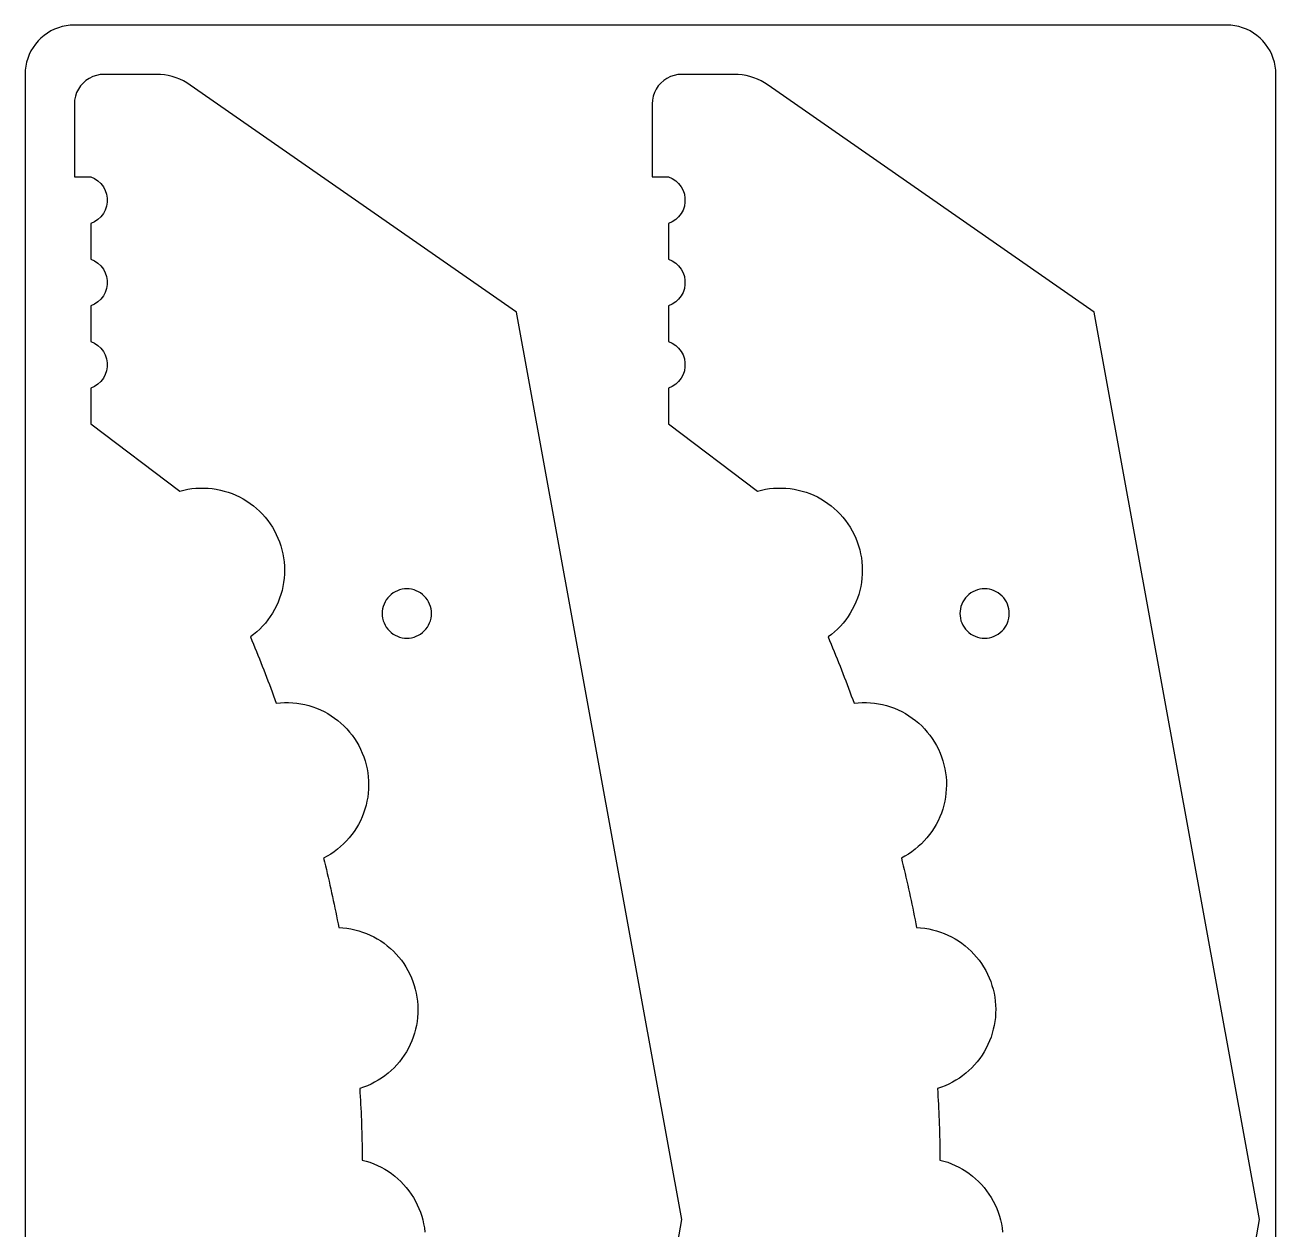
# Model space of a CAD drawing. Extents: x 1 to 481, y 1 to 148.
# Drawn here: x 101.5 to 177.5, y 74.5 to 147.7 of the extents above; entities that cross this region are included whole.
import ezdxf

# ---------------------------------------------------------------- set-up
doc = ezdxf.new("R2010")
doc.units = 0
doc.layers.get('0').update_dxf_attribs({"linetype": 'CONTINUOUS'})

msp = doc.modelspace()

# ---------------------------------------------------------------- linework, layer by layer
for p, q in [((103.299, 147.445), (103.076, 147.336)), ((103.53, 147.535), (103.299, 147.445)), ((103.768, 147.606), (103.53, 147.535)), ((104.01, 147.657), (103.768, 147.606)), ((104.256, 147.687), (104.01, 147.657)), ((104.504, 147.698), (104.256, 147.687)), ((174.504, 147.698), (104.504, 147.698)), ((174.752, 147.687), (174.504, 147.698)), ((174.998, 147.657), (174.752, 147.687)), ((175.241, 147.606), (174.998, 147.657)), ((175.478, 147.535), (175.241, 147.606)), ((175.709, 147.445), (175.478, 147.535)), ((175.932, 147.336), (175.709, 147.445)), ((102.297, 146.73), (102.137, 146.54)), ((102.472, 146.905), (102.297, 146.73)), ((102.661, 147.065), (102.472, 146.905)), ((102.863, 147.209), (102.661, 147.065)), ((103.076, 147.336), (102.863, 147.209)), ((176.145, 147.209), (175.932, 147.336)), ((176.347, 147.065), (176.145, 147.209)), ((176.536, 146.905), (176.347, 147.065)), ((176.711, 146.73), (176.536, 146.905)), ((176.872, 146.54), (176.711, 146.73)), ((101.866, 146.126), (101.757, 145.903)), ((101.993, 146.339), (101.866, 146.126)), ((102.137, 146.54), (101.993, 146.339)), ((177.016, 146.339), (176.872, 146.54)), ((177.143, 146.126), (177.016, 146.339)), ((177.251, 145.903), (177.143, 146.126)), ((101.545, 145.192), (101.514, 144.945)), ((101.596, 145.434), (101.545, 145.192)), ((101.667, 145.672), (101.596, 145.434)), ((101.757, 145.903), (101.667, 145.672)), ((177.342, 145.672), (177.251, 145.903)), ((177.412, 145.434), (177.342, 145.672)), ((177.463, 145.192), (177.412, 145.434)), ((177.494, 144.945), (177.463, 145.192)), ((101.514, 144.945), (101.504, 144.698)), ((101.504, 144.698), (101.504, 4)), ((105.404, 144.457), (105.208, 144.326)), ((105.615, 144.561), (105.404, 144.457)), ((105.838, 144.636), (105.615, 144.561)), ((106.069, 144.682), (105.838, 144.636)), ((106.304, 144.698), (106.069, 144.682)), ((109.484, 144.698), (106.304, 144.698)), ((109.728, 144.69), (109.484, 144.698)), ((109.97, 144.665), (109.728, 144.69)), ((110.209, 144.624), (109.97, 144.665)), ((110.446, 144.567), (110.209, 144.624)), ((110.678, 144.494), (110.446, 144.567)), ((110.905, 144.406), (110.678, 144.494)), ((111.125, 144.302), (110.905, 144.406)), ((140.505, 144.457), (140.31, 144.326)), ((140.716, 144.561), (140.505, 144.457)), ((140.939, 144.636), (140.716, 144.561)), ((141.17, 144.682), (140.939, 144.636)), ((141.405, 144.698), (141.17, 144.682)), ((144.586, 144.698), (141.405, 144.698)), ((144.829, 144.69), (144.586, 144.698)), ((145.071, 144.665), (144.829, 144.69)), ((145.311, 144.624), (145.071, 144.665)), ((145.547, 144.567), (145.311, 144.624)), ((145.779, 144.494), (145.547, 144.567)), ((146.006, 144.406), (145.779, 144.494)), ((146.226, 144.302), (146.006, 144.406)), ((177.504, 144.698), (177.494, 144.945)), ((177.504, 4), (177.504, 144.698)), ((104.745, 143.798), (104.641, 143.587)), ((104.876, 143.994), (104.745, 143.798)), ((105.031, 144.171), (104.876, 143.994)), ((105.208, 144.326), (105.031, 144.171)), ((111.337, 144.184), (111.125, 144.302)), ((111.542, 144.052), (111.337, 144.184)), ((131.355, 130.255), (111.542, 144.052)), ((139.846, 143.798), (139.742, 143.587)), ((139.977, 143.994), (139.846, 143.798)), ((140.133, 144.171), (139.977, 143.994)), ((140.31, 144.326), (140.133, 144.171)), ((146.439, 144.184), (146.226, 144.302)), ((146.643, 144.052), (146.439, 144.184)), ((166.456, 130.255), (146.643, 144.052)), ((104.519, 143.133), (104.504, 142.898)), ((104.504, 142.898), (104.504, 138.463)), ((104.565, 143.364), (104.519, 143.133)), ((104.641, 143.587), (104.565, 143.364)), ((139.621, 143.133), (139.605, 142.898)), ((139.605, 142.898), (139.605, 138.463)), ((139.667, 143.364), (139.621, 143.133)), ((139.742, 143.587), (139.667, 143.364)), ((104.504, 138.463), (105.504, 138.463)), ((105.504, 138.463), (105.728, 138.362)), ((105.728, 138.362), (105.933, 138.226)), ((139.605, 138.463), (140.605, 138.463)), ((140.605, 138.463), (140.83, 138.362)), ((140.83, 138.362), (141.035, 138.226)), ((105.933, 138.226), (106.113, 138.059)), ((106.113, 138.059), (106.263, 137.864)), ((106.263, 137.864), (106.38, 137.647)), ((106.38, 137.647), (106.459, 137.414)), ((141.035, 138.226), (141.214, 138.059)), ((141.214, 138.059), (141.365, 137.864)), ((141.365, 137.864), (141.481, 137.647)), ((141.481, 137.647), (141.56, 137.414)), ((106.459, 137.414), (106.499, 137.172)), ((106.499, 136.926), (106.459, 136.683)), ((106.499, 137.172), (106.499, 136.926)), ((141.56, 137.414), (141.6, 137.172)), ((141.6, 136.926), (141.56, 136.683)), ((141.6, 137.172), (141.6, 136.926)), ((106.263, 136.234), (106.113, 136.039)), ((106.38, 136.45), (106.263, 136.234)), ((106.459, 136.683), (106.38, 136.45)), ((141.365, 136.234), (141.214, 136.039)), ((141.481, 136.45), (141.365, 136.234)), ((141.56, 136.683), (141.481, 136.45)), ((105.728, 135.735), (105.504, 135.635)), ((105.504, 135.635), (105.504, 133.463)), ((105.933, 135.871), (105.728, 135.735)), ((106.113, 136.039), (105.933, 135.871)), ((140.83, 135.735), (140.605, 135.635)), ((140.605, 135.635), (140.605, 133.463)), ((141.035, 135.871), (140.83, 135.735)), ((141.214, 136.039), (141.035, 135.871)), ((105.504, 133.463), (105.728, 133.362)), ((105.728, 133.362), (105.933, 133.226)), ((105.933, 133.226), (106.113, 133.059)), ((106.113, 133.059), (106.263, 132.864)), ((140.605, 133.463), (140.83, 133.362)), ((140.83, 133.362), (141.035, 133.226)), ((141.035, 133.226), (141.214, 133.059)), ((141.214, 133.059), (141.365, 132.864)), ((106.263, 132.864), (106.38, 132.647)), ((106.38, 132.647), (106.459, 132.414)), ((106.459, 132.414), (106.499, 132.172)), ((141.365, 132.864), (141.481, 132.647)), ((141.481, 132.647), (141.56, 132.414)), ((141.56, 132.414), (141.6, 132.172)), ((106.459, 131.683), (106.38, 131.45)), ((106.499, 131.926), (106.459, 131.683)), ((106.499, 132.172), (106.499, 131.926)), ((141.56, 131.683), (141.481, 131.45)), ((141.6, 131.926), (141.56, 131.683)), ((141.6, 132.172), (141.6, 131.926)), ((105.728, 130.735), (105.504, 130.635)), ((105.933, 130.871), (105.728, 130.735)), ((106.113, 131.039), (105.933, 130.871)), ((106.263, 131.234), (106.113, 131.039)), ((106.38, 131.45), (106.263, 131.234)), ((140.83, 130.735), (140.605, 130.635)), ((141.035, 130.871), (140.83, 130.735)), ((141.214, 131.039), (141.035, 130.871)), ((141.365, 131.234), (141.214, 131.039)), ((141.481, 131.45), (141.365, 131.234)), ((105.504, 130.635), (105.504, 128.463)), ((141.403, 75.115), (131.355, 130.255)), ((140.605, 130.635), (140.605, 128.463)), ((176.504, 75.115), (166.456, 130.255)), ((105.504, 128.463), (105.728, 128.362)), ((140.605, 128.463), (140.83, 128.362)), ((105.728, 128.362), (105.933, 128.226)), ((105.933, 128.226), (106.113, 128.059)), ((106.113, 128.059), (106.263, 127.864)), ((106.263, 127.864), (106.38, 127.647)), ((140.83, 128.362), (141.035, 128.226)), ((141.035, 128.226), (141.214, 128.059)), ((141.214, 128.059), (141.365, 127.864)), ((141.365, 127.864), (141.481, 127.647)), ((106.38, 127.647), (106.459, 127.414)), ((106.459, 127.414), (106.499, 127.172)), ((106.499, 126.926), (106.459, 126.683)), ((106.499, 127.172), (106.499, 126.926)), ((141.481, 127.647), (141.56, 127.414)), ((141.56, 127.414), (141.6, 127.172)), ((141.6, 126.926), (141.56, 126.683)), ((141.6, 127.172), (141.6, 126.926)), ((106.263, 126.234), (106.113, 126.039)), ((106.38, 126.45), (106.263, 126.234)), ((106.459, 126.683), (106.38, 126.45)), ((141.365, 126.234), (141.214, 126.039)), ((141.481, 126.45), (141.365, 126.234)), ((141.56, 126.683), (141.481, 126.45)), ((105.728, 125.735), (105.504, 125.635)), ((105.504, 125.635), (105.504, 123.463)), ((105.933, 125.871), (105.728, 125.735)), ((106.113, 126.039), (105.933, 125.871)), ((140.83, 125.735), (140.605, 125.635)), ((140.605, 125.635), (140.605, 123.463)), ((141.035, 125.871), (140.83, 125.735)), ((141.214, 126.039), (141.035, 125.871)), ((105.504, 123.463), (110.904, 119.371)), ((140.605, 123.463), (146.005, 119.371)), ((110.904, 119.371), (111.145, 119.433)), ((111.145, 119.433), (111.39, 119.483)), ((111.39, 119.483), (111.636, 119.521)), ((111.636, 119.521), (111.884, 119.546)), ((111.884, 119.546), (112.133, 119.559)), ((112.133, 119.559), (112.383, 119.56)), ((112.383, 119.56), (112.632, 119.548)), ((112.632, 119.548), (112.88, 119.524)), ((112.88, 119.524), (113.127, 119.487)), ((113.127, 119.487), (113.371, 119.438)), ((113.371, 119.438), (113.613, 119.377)), ((113.613, 119.377), (113.851, 119.304)), ((146.005, 119.371), (146.247, 119.433)), ((146.247, 119.433), (146.491, 119.483)), ((146.491, 119.483), (146.737, 119.521)), ((146.737, 119.521), (146.986, 119.546)), ((146.986, 119.546), (147.235, 119.559)), ((147.235, 119.559), (147.484, 119.56)), ((147.484, 119.56), (147.733, 119.548)), ((147.733, 119.548), (147.981, 119.524)), ((147.981, 119.524), (148.228, 119.487)), ((148.228, 119.487), (148.472, 119.438)), ((148.472, 119.438), (148.714, 119.377)), ((148.714, 119.377), (148.953, 119.304)), ((113.851, 119.304), (114.086, 119.219)), ((114.086, 119.219), (114.316, 119.123)), ((114.316, 119.123), (114.541, 119.015)), ((114.541, 119.015), (114.76, 118.897)), ((114.76, 118.897), (114.973, 118.767)), ((114.973, 118.767), (115.179, 118.627)), ((115.179, 118.627), (115.378, 118.477)), ((148.953, 119.304), (149.187, 119.219)), ((149.187, 119.219), (149.417, 119.123)), ((149.417, 119.123), (149.642, 119.015)), ((149.642, 119.015), (149.861, 118.897)), ((149.861, 118.897), (150.074, 118.767)), ((150.074, 118.767), (150.281, 118.627)), ((150.281, 118.627), (150.48, 118.477)), ((115.378, 118.477), (115.57, 118.317)), ((115.57, 118.317), (115.753, 118.148)), ((115.753, 118.148), (115.927, 117.97)), ((115.927, 117.97), (116.093, 117.783)), ((150.48, 118.477), (150.671, 118.317)), ((150.671, 118.317), (150.854, 118.148)), ((150.854, 118.148), (151.029, 117.97)), ((151.029, 117.97), (151.194, 117.783)), ((116.093, 117.783), (116.249, 117.588)), ((116.249, 117.588), (116.395, 117.386)), ((116.395, 117.386), (116.53, 117.177)), ((116.53, 117.177), (116.656, 116.961)), ((151.194, 117.783), (151.35, 117.588)), ((151.35, 117.588), (151.496, 117.386)), ((151.496, 117.386), (151.632, 117.177)), ((151.632, 117.177), (151.757, 116.961)), ((116.656, 116.961), (116.77, 116.74)), ((116.77, 116.74), (116.873, 116.513)), ((116.873, 116.513), (116.964, 116.281)), ((116.964, 116.281), (117.044, 116.044)), ((151.757, 116.961), (151.871, 116.74)), ((151.871, 116.74), (151.974, 116.513)), ((151.974, 116.513), (152.066, 116.281)), ((152.066, 116.281), (152.145, 116.044)), ((117.044, 116.044), (117.112, 115.804)), ((117.112, 115.804), (117.168, 115.561)), ((117.168, 115.561), (117.212, 115.316)), ((152.145, 116.044), (152.213, 115.804)), ((152.213, 115.804), (152.269, 115.561)), ((152.269, 115.561), (152.313, 115.316)), ((117.212, 115.316), (117.243, 115.069)), ((117.243, 115.069), (117.263, 114.82)), ((117.263, 114.82), (117.269, 114.571)), ((152.313, 115.316), (152.345, 115.069)), ((152.345, 115.069), (152.364, 114.82)), ((152.364, 114.82), (152.371, 114.571)), ((117.245, 114.073), (117.215, 113.825)), ((117.264, 114.321), (117.245, 114.073)), ((117.269, 114.571), (117.264, 114.321)), ((152.347, 114.073), (152.316, 113.825)), ((152.365, 114.321), (152.347, 114.073)), ((152.371, 114.571), (152.365, 114.321)), ((117.117, 113.336), (117.05, 113.096)), ((117.172, 113.58), (117.117, 113.336)), ((117.215, 113.825), (117.172, 113.58)), ((123.993, 113.256), (123.867, 113.18)), ((124.126, 113.319), (123.993, 113.256)), ((124.265, 113.369), (124.126, 113.319)), ((124.407, 113.404), (124.265, 113.369)), ((124.553, 113.426), (124.407, 113.404)), ((124.7, 113.433), (124.553, 113.426)), ((124.847, 113.426), (124.7, 113.433)), ((124.993, 113.404), (124.847, 113.426)), ((125.136, 113.369), (124.993, 113.404)), ((125.274, 113.319), (125.136, 113.369)), ((125.407, 113.256), (125.274, 113.319)), ((125.533, 113.18), (125.407, 113.256)), ((152.218, 113.336), (152.151, 113.096)), ((152.273, 113.58), (152.218, 113.336)), ((152.316, 113.825), (152.273, 113.58)), ((159.094, 113.256), (158.968, 113.18)), ((159.227, 113.319), (159.094, 113.256)), ((159.366, 113.369), (159.227, 113.319)), ((159.509, 113.404), (159.366, 113.369)), ((159.654, 113.426), (159.509, 113.404)), ((159.801, 113.433), (159.654, 113.426)), ((159.948, 113.426), (159.801, 113.433)), ((160.094, 113.404), (159.948, 113.426)), ((160.237, 113.369), (160.094, 113.404)), ((160.375, 113.319), (160.237, 113.369)), ((160.508, 113.256), (160.375, 113.319)), ((160.635, 113.18), (160.508, 113.256)), ((116.88, 112.627), (116.778, 112.4)), ((116.971, 112.86), (116.88, 112.627)), ((117.05, 113.096), (116.971, 112.86)), ((123.314, 112.507), (123.265, 112.369)), ((123.377, 112.64), (123.314, 112.507)), ((123.453, 112.767), (123.377, 112.64)), ((123.541, 112.885), (123.453, 112.767)), ((123.639, 112.994), (123.541, 112.885)), ((123.749, 113.093), (123.639, 112.994)), ((123.867, 113.18), (123.749, 113.093)), ((125.652, 113.093), (125.533, 113.18)), ((125.761, 112.994), (125.652, 113.093)), ((125.86, 112.885), (125.761, 112.994)), ((125.947, 112.767), (125.86, 112.885)), ((126.023, 112.64), (125.947, 112.767)), ((126.086, 112.507), (126.023, 112.64)), ((126.136, 112.369), (126.086, 112.507)), ((151.981, 112.627), (151.879, 112.4)), ((152.072, 112.86), (151.981, 112.627)), ((152.151, 113.096), (152.072, 112.86)), ((158.416, 112.507), (158.366, 112.369)), ((158.478, 112.64), (158.416, 112.507)), ((158.554, 112.767), (158.478, 112.64)), ((158.642, 112.885), (158.554, 112.767)), ((158.741, 112.994), (158.642, 112.885)), ((158.85, 113.093), (158.741, 112.994)), ((158.968, 113.18), (158.85, 113.093)), ((160.753, 113.093), (160.635, 113.18)), ((160.862, 112.994), (160.753, 113.093)), ((160.961, 112.885), (160.862, 112.994)), ((161.049, 112.767), (160.961, 112.885)), ((161.124, 112.64), (161.049, 112.767)), ((161.187, 112.507), (161.124, 112.64)), ((161.237, 112.369), (161.187, 112.507)), ((116.406, 111.752), (116.26, 111.549)), ((116.54, 111.962), (116.406, 111.752)), ((116.665, 112.178), (116.54, 111.962)), ((116.778, 112.4), (116.665, 112.178)), ((123.207, 112.08), (123.2, 111.933)), ((123.2, 111.933), (123.207, 111.786)), ((123.229, 112.226), (123.207, 112.08)), ((123.207, 111.786), (123.229, 111.641)), ((123.265, 112.369), (123.229, 112.226)), ((126.171, 112.226), (126.136, 112.369)), ((126.193, 112.08), (126.171, 112.226)), ((126.171, 111.641), (126.193, 111.786)), ((126.2, 111.933), (126.193, 112.08)), ((126.193, 111.786), (126.2, 111.933)), ((151.507, 111.752), (151.362, 111.549)), ((151.642, 111.962), (151.507, 111.752)), ((151.766, 112.178), (151.642, 111.962)), ((151.879, 112.4), (151.766, 112.178)), ((158.309, 112.08), (158.301, 111.933)), ((158.301, 111.933), (158.309, 111.786)), ((158.33, 112.226), (158.309, 112.08)), ((158.309, 111.786), (158.33, 111.641)), ((158.366, 112.369), (158.33, 112.226)), ((161.273, 112.226), (161.237, 112.369)), ((161.294, 112.08), (161.273, 112.226)), ((161.273, 111.641), (161.294, 111.786)), ((161.301, 111.933), (161.294, 112.08)), ((161.294, 111.786), (161.301, 111.933)), ((115.767, 110.988), (115.584, 110.818)), ((115.941, 111.167), (115.767, 110.988)), ((116.105, 111.354), (115.941, 111.167)), ((116.26, 111.549), (116.105, 111.354)), ((123.229, 111.641), (123.265, 111.498)), ((123.265, 111.498), (123.314, 111.359)), ((123.314, 111.359), (123.377, 111.226)), ((123.377, 111.226), (123.453, 111.1)), ((123.453, 111.1), (123.541, 110.982)), ((123.541, 110.982), (123.639, 110.873)), ((125.761, 110.873), (125.86, 110.982)), ((125.86, 110.982), (125.947, 111.1)), ((125.947, 111.1), (126.023, 111.226)), ((126.023, 111.226), (126.086, 111.359)), ((126.086, 111.359), (126.136, 111.498)), ((126.136, 111.498), (126.171, 111.641)), ((150.868, 110.988), (150.685, 110.818)), ((151.042, 111.167), (150.868, 110.988)), ((151.206, 111.354), (151.042, 111.167)), ((151.362, 111.549), (151.206, 111.354)), ((158.33, 111.641), (158.366, 111.498)), ((158.366, 111.498), (158.416, 111.359)), ((158.416, 111.359), (158.478, 111.226)), ((158.478, 111.226), (158.554, 111.1)), ((158.554, 111.1), (158.642, 110.982)), ((158.642, 110.982), (158.741, 110.873)), ((160.862, 110.873), (160.961, 110.982)), ((160.961, 110.982), (161.049, 111.1)), ((161.049, 111.1), (161.124, 111.226)), ((161.124, 111.226), (161.187, 111.359)), ((161.187, 111.359), (161.237, 111.498)), ((161.237, 111.498), (161.273, 111.641)), ((115.393, 110.657), (115.195, 110.506)), ((115.195, 110.506), (115.287, 110.285)), ((115.287, 110.285), (115.379, 110.064)), ((115.584, 110.818), (115.393, 110.657)), ((123.639, 110.873), (123.749, 110.774)), ((123.749, 110.774), (123.867, 110.686)), ((123.867, 110.686), (123.993, 110.61)), ((123.993, 110.61), (124.126, 110.547)), ((124.126, 110.547), (124.265, 110.498)), ((124.265, 110.498), (124.407, 110.462)), ((124.407, 110.462), (124.553, 110.44)), ((124.553, 110.44), (124.7, 110.433)), ((124.7, 110.433), (124.847, 110.44)), ((124.847, 110.44), (124.993, 110.462)), ((124.993, 110.462), (125.136, 110.498)), ((125.136, 110.498), (125.274, 110.547)), ((125.274, 110.547), (125.407, 110.61)), ((125.407, 110.61), (125.533, 110.686)), ((125.533, 110.686), (125.652, 110.774)), ((125.652, 110.774), (125.761, 110.873)), ((150.495, 110.657), (150.296, 110.506)), ((150.296, 110.506), (150.389, 110.285)), ((150.389, 110.285), (150.48, 110.064)), ((150.685, 110.818), (150.495, 110.657)), ((158.741, 110.873), (158.85, 110.774)), ((158.85, 110.774), (158.968, 110.686)), ((158.968, 110.686), (159.094, 110.61)), ((159.094, 110.61), (159.227, 110.547)), ((159.227, 110.547), (159.366, 110.498)), ((159.366, 110.498), (159.509, 110.462)), ((159.509, 110.462), (159.654, 110.44)), ((159.654, 110.44), (159.801, 110.433)), ((159.801, 110.433), (159.948, 110.44)), ((159.948, 110.44), (160.094, 110.462)), ((160.094, 110.462), (160.237, 110.498)), ((160.237, 110.498), (160.375, 110.547)), ((160.375, 110.547), (160.508, 110.61)), ((160.508, 110.61), (160.635, 110.686)), ((160.635, 110.686), (160.753, 110.774)), ((160.753, 110.774), (160.862, 110.873)), ((115.379, 110.064), (115.47, 109.842)), ((115.47, 109.842), (115.561, 109.62)), ((115.561, 109.62), (115.651, 109.398)), ((150.48, 110.064), (150.571, 109.842)), ((150.571, 109.842), (150.662, 109.62)), ((150.662, 109.62), (150.752, 109.398)), ((115.651, 109.398), (115.74, 109.176)), ((115.74, 109.176), (115.829, 108.953)), ((115.829, 108.953), (115.918, 108.73)), ((115.918, 108.73), (116.005, 108.507)), ((150.752, 109.398), (150.842, 109.176)), ((150.842, 109.176), (150.93, 108.953)), ((150.93, 108.953), (151.019, 108.73)), ((151.019, 108.73), (151.107, 108.507)), ((116.005, 108.507), (116.092, 108.284)), ((116.092, 108.284), (116.179, 108.061)), ((116.179, 108.061), (116.265, 107.837)), ((151.107, 108.507), (151.194, 108.284)), ((151.194, 108.284), (151.28, 108.061)), ((151.28, 108.061), (151.366, 107.837)), ((116.265, 107.837), (116.35, 107.613)), ((116.35, 107.613), (116.435, 107.389)), ((116.435, 107.389), (116.52, 107.165)), ((116.52, 107.165), (116.603, 106.94)), ((151.366, 107.837), (151.452, 107.613)), ((151.452, 107.613), (151.537, 107.389)), ((151.537, 107.389), (151.621, 107.165)), ((151.621, 107.165), (151.704, 106.94)), ((116.603, 106.94), (116.686, 106.715)), ((116.686, 106.715), (116.769, 106.49)), ((116.769, 106.49), (117.017, 106.514)), ((117.017, 106.514), (117.266, 106.526)), ((117.266, 106.526), (117.516, 106.526)), ((117.516, 106.526), (117.765, 106.513)), ((117.765, 106.513), (118.013, 106.488)), ((118.013, 106.488), (118.26, 106.45)), ((118.26, 106.45), (118.504, 106.4)), ((151.704, 106.94), (151.788, 106.715)), ((151.788, 106.715), (151.87, 106.49)), ((151.87, 106.49), (152.118, 106.514)), ((152.118, 106.514), (152.368, 106.526)), ((152.368, 106.526), (152.617, 106.526)), ((152.617, 106.526), (152.866, 106.513)), ((152.866, 106.513), (153.115, 106.488)), ((153.115, 106.488), (153.361, 106.45)), ((153.361, 106.45), (153.606, 106.4)), ((118.504, 106.4), (118.746, 106.338)), ((118.746, 106.338), (118.984, 106.264)), ((118.984, 106.264), (119.219, 106.178)), ((119.219, 106.178), (119.448, 106.08)), ((119.448, 106.08), (119.673, 105.972)), ((119.673, 105.972), (119.892, 105.852)), ((119.892, 105.852), (120.104, 105.721)), ((120.104, 105.721), (120.31, 105.58)), ((153.606, 106.4), (153.847, 106.338)), ((153.847, 106.338), (154.086, 106.264)), ((154.086, 106.264), (154.32, 106.178)), ((154.32, 106.178), (154.55, 106.08)), ((154.55, 106.08), (154.774, 105.972)), ((154.774, 105.972), (154.993, 105.852)), ((154.993, 105.852), (155.205, 105.721)), ((155.205, 105.721), (155.411, 105.58)), ((120.31, 105.58), (120.509, 105.429)), ((120.509, 105.429), (120.699, 105.268)), ((120.699, 105.268), (120.882, 105.098)), ((120.882, 105.098), (121.055, 104.919)), ((121.055, 104.919), (121.22, 104.731)), ((155.411, 105.58), (155.61, 105.429)), ((155.61, 105.429), (155.801, 105.268)), ((155.801, 105.268), (155.983, 105.098)), ((155.983, 105.098), (156.157, 104.919)), ((156.157, 104.919), (156.321, 104.731)), ((121.22, 104.731), (121.375, 104.536)), ((121.375, 104.536), (121.52, 104.333)), ((121.52, 104.333), (121.655, 104.123)), ((121.655, 104.123), (121.779, 103.906)), ((156.321, 104.731), (156.476, 104.536)), ((156.476, 104.536), (156.621, 104.333)), ((156.621, 104.333), (156.756, 104.123)), ((156.756, 104.123), (156.88, 103.906)), ((121.779, 103.906), (121.892, 103.684)), ((121.892, 103.684), (121.994, 103.456)), ((121.994, 103.456), (122.085, 103.224)), ((156.88, 103.906), (156.994, 103.684)), ((156.994, 103.684), (157.095, 103.456)), ((157.095, 103.456), (157.186, 103.224)), ((122.085, 103.224), (122.163, 102.987)), ((122.163, 102.987), (122.23, 102.746)), ((122.23, 102.746), (122.285, 102.503)), ((157.186, 103.224), (157.265, 102.987)), ((157.265, 102.987), (157.331, 102.746)), ((157.331, 102.746), (157.386, 102.503)), ((122.285, 102.503), (122.328, 102.257)), ((122.328, 102.257), (122.358, 102.009)), ((122.358, 102.009), (122.376, 101.76)), ((157.386, 102.503), (157.429, 102.257)), ((157.429, 102.257), (157.459, 102.009)), ((157.459, 102.009), (157.477, 101.76)), ((122.374, 101.262), (122.354, 101.013)), ((122.381, 101.511), (122.374, 101.262)), ((122.376, 101.76), (122.381, 101.511)), ((157.475, 101.262), (157.456, 101.013)), ((157.482, 101.511), (157.475, 101.262)), ((157.477, 101.76), (157.482, 101.511)), ((122.278, 100.52), (122.222, 100.277)), ((122.323, 100.765), (122.278, 100.52)), ((122.354, 101.013), (122.323, 100.765)), ((157.38, 100.52), (157.323, 100.277)), ((157.424, 100.765), (157.38, 100.52)), ((157.456, 101.013), (157.424, 100.765)), ((121.981, 99.569), (121.878, 99.342)), ((122.073, 99.801), (121.981, 99.569)), ((122.154, 100.037), (122.073, 99.801)), ((122.222, 100.277), (122.154, 100.037)), ((157.082, 99.569), (156.979, 99.342)), ((157.174, 99.801), (157.082, 99.569)), ((157.255, 100.037), (157.174, 99.801)), ((157.323, 100.277), (157.255, 100.037)), ((121.638, 98.904), (121.501, 98.695)), ((121.763, 99.12), (121.638, 98.904)), ((121.878, 99.342), (121.763, 99.12)), ((156.739, 98.904), (156.603, 98.695)), ((156.864, 99.12), (156.739, 98.904)), ((156.979, 99.342), (156.864, 99.12)), ((121.033, 98.112), (120.858, 97.934)), ((121.199, 98.299), (121.033, 98.112)), ((121.355, 98.493), (121.199, 98.299)), ((121.501, 98.695), (121.355, 98.493)), ((156.134, 98.112), (155.959, 97.934)), ((156.3, 98.299), (156.134, 98.112)), ((156.456, 98.493), (156.3, 98.299)), ((156.603, 98.695), (156.456, 98.493)), ((120.076, 97.316), (119.863, 97.187)), ((120.283, 97.456), (120.076, 97.316)), ((120.482, 97.606), (120.283, 97.456)), ((120.674, 97.765), (120.482, 97.606)), ((120.858, 97.934), (120.674, 97.765)), ((155.177, 97.316), (154.964, 97.187)), ((155.384, 97.456), (155.177, 97.316)), ((155.584, 97.606), (155.384, 97.456)), ((155.775, 97.765), (155.584, 97.606)), ((155.959, 97.934), (155.775, 97.765)), ((119.863, 97.187), (119.643, 97.069)), ((119.643, 97.069), (119.7, 96.835)), ((119.7, 96.835), (119.757, 96.602)), ((119.757, 96.602), (119.812, 96.369)), ((154.964, 97.187), (154.744, 97.069)), ((154.744, 97.069), (154.801, 96.835)), ((154.801, 96.835), (154.858, 96.602)), ((154.858, 96.602), (154.914, 96.369)), ((119.812, 96.369), (119.867, 96.135)), ((119.867, 96.135), (119.922, 95.901)), ((119.922, 95.901), (119.976, 95.667)), ((154.914, 96.369), (154.969, 96.135)), ((154.969, 96.135), (155.023, 95.901)), ((155.023, 95.901), (155.077, 95.667)), ((119.976, 95.667), (120.029, 95.433)), ((120.029, 95.433), (120.081, 95.198)), ((120.081, 95.198), (120.133, 94.964)), ((155.077, 95.667), (155.13, 95.433)), ((155.13, 95.433), (155.182, 95.198)), ((155.182, 95.198), (155.234, 94.964)), ((120.133, 94.964), (120.184, 94.729)), ((120.184, 94.729), (120.235, 94.495)), ((120.235, 94.495), (120.284, 94.26)), ((120.284, 94.26), (120.334, 94.025)), ((155.234, 94.964), (155.285, 94.729)), ((155.285, 94.729), (155.336, 94.495)), ((155.336, 94.495), (155.386, 94.26)), ((155.386, 94.26), (155.435, 94.025)), ((120.334, 94.025), (120.382, 93.79)), ((120.382, 93.79), (120.43, 93.554)), ((120.43, 93.554), (120.477, 93.319)), ((155.435, 94.025), (155.483, 93.79)), ((155.483, 93.79), (155.531, 93.554)), ((155.531, 93.554), (155.578, 93.319)), ((120.477, 93.319), (120.524, 93.083)), ((120.524, 93.083), (120.57, 92.848)), ((120.57, 92.848), (120.815, 92.832)), ((120.815, 92.832), (121.06, 92.804)), ((121.06, 92.804), (121.302, 92.764)), ((121.302, 92.764), (121.543, 92.713)), ((155.578, 93.319), (155.625, 93.083)), ((155.625, 93.083), (155.671, 92.848)), ((155.671, 92.848), (155.916, 92.832)), ((155.916, 92.832), (156.161, 92.804)), ((156.161, 92.804), (156.404, 92.764)), ((156.404, 92.764), (156.644, 92.713)), ((121.543, 92.713), (121.781, 92.649)), ((121.781, 92.649), (122.015, 92.574)), ((122.015, 92.574), (122.245, 92.488)), ((122.245, 92.488), (122.471, 92.39)), ((122.471, 92.39), (122.692, 92.282)), ((122.692, 92.282), (122.907, 92.162)), ((122.907, 92.162), (123.116, 92.032)), ((123.116, 92.032), (123.318, 91.893)), ((156.644, 92.713), (156.882, 92.649)), ((156.882, 92.649), (157.116, 92.574)), ((157.116, 92.574), (157.347, 92.488)), ((157.347, 92.488), (157.572, 92.39)), ((157.572, 92.39), (157.793, 92.282)), ((157.793, 92.282), (158.008, 92.162)), ((158.008, 92.162), (158.217, 92.032)), ((158.217, 92.032), (158.42, 91.893)), ((123.318, 91.893), (123.514, 91.743)), ((123.514, 91.743), (123.701, 91.584)), ((123.701, 91.584), (123.881, 91.415)), ((123.881, 91.415), (124.052, 91.239)), ((124.052, 91.239), (124.214, 91.054)), ((158.42, 91.893), (158.615, 91.743)), ((158.615, 91.743), (158.803, 91.584)), ((158.803, 91.584), (158.982, 91.415)), ((158.982, 91.415), (159.153, 91.239)), ((159.153, 91.239), (159.315, 91.054)), ((124.214, 91.054), (124.367, 90.861)), ((124.367, 90.861), (124.51, 90.661)), ((124.51, 90.661), (124.643, 90.454)), ((124.643, 90.454), (124.766, 90.241)), ((159.315, 91.054), (159.468, 90.861)), ((159.468, 90.861), (159.611, 90.661)), ((159.611, 90.661), (159.745, 90.454)), ((159.745, 90.454), (159.867, 90.241)), ((124.766, 90.241), (124.878, 90.022)), ((124.878, 90.022), (124.98, 89.797)), ((124.98, 89.797), (125.07, 89.569)), ((159.867, 90.241), (159.98, 90.022)), ((159.98, 90.022), (160.081, 89.797)), ((160.081, 89.797), (160.171, 89.569)), ((125.07, 89.569), (125.149, 89.335)), ((125.149, 89.335), (125.216, 89.099)), ((125.216, 89.099), (125.271, 88.859)), ((160.171, 89.569), (160.25, 89.335)), ((160.25, 89.335), (160.317, 89.099)), ((160.317, 89.099), (160.373, 88.859)), ((125.271, 88.859), (125.315, 88.617)), ((125.315, 88.617), (125.347, 88.373)), ((125.347, 88.373), (125.366, 88.128)), ((160.373, 88.859), (160.416, 88.617)), ((160.416, 88.617), (160.448, 88.373)), ((160.448, 88.373), (160.468, 88.128)), ((125.369, 87.636), (125.353, 87.39)), ((125.366, 88.128), (125.374, 87.882)), ((125.374, 87.882), (125.369, 87.636)), ((160.471, 87.636), (160.454, 87.39)), ((160.468, 88.128), (160.475, 87.882)), ((160.475, 87.882), (160.471, 87.636)), ((125.231, 86.663), (125.166, 86.425)), ((125.283, 86.903), (125.231, 86.663)), ((125.324, 87.146), (125.283, 86.903)), ((125.353, 87.39), (125.324, 87.146)), ((160.332, 86.663), (160.268, 86.425)), ((160.385, 86.903), (160.332, 86.663)), ((160.425, 87.146), (160.385, 86.903)), ((160.454, 87.39), (160.425, 87.146)), ((125.003, 85.961), (124.905, 85.736)), ((125.09, 86.191), (125.003, 85.961)), ((125.166, 86.425), (125.09, 86.191)), ((160.104, 85.961), (160.006, 85.736)), ((160.192, 86.191), (160.104, 85.961)), ((160.268, 86.425), (160.192, 86.191)), ((124.675, 85.301), (124.544, 85.093)), ((124.795, 85.516), (124.675, 85.301)), ((124.905, 85.736), (124.795, 85.516)), ((159.776, 85.301), (159.645, 85.093)), ((159.896, 85.516), (159.776, 85.301)), ((160.006, 85.736), (159.896, 85.516)), ((124.093, 84.509), (123.924, 84.33)), ((124.253, 84.696), (124.093, 84.509)), ((124.403, 84.891), (124.253, 84.696)), ((124.544, 85.093), (124.403, 84.891)), ((159.194, 84.509), (159.025, 84.33)), ((159.354, 84.696), (159.194, 84.509)), ((159.505, 84.891), (159.354, 84.696)), ((159.645, 85.093), (159.505, 84.891)), ((123.167, 83.704), (122.959, 83.572)), ((123.367, 83.846), (123.167, 83.704)), ((123.561, 83.998), (123.367, 83.846)), ((123.746, 84.16), (123.561, 83.998)), ((123.924, 84.33), (123.746, 84.16)), ((158.268, 83.704), (158.061, 83.572)), ((158.469, 83.846), (158.268, 83.704)), ((158.662, 83.998), (158.469, 83.846)), ((158.848, 84.16), (158.662, 83.998)), ((159.025, 84.33), (158.848, 84.16)), ((122.072, 83.149), (121.839, 83.071)), ((121.839, 83.071), (121.854, 82.829)), ((122.302, 83.238), (122.072, 83.149)), ((122.526, 83.338), (122.302, 83.238)), ((122.746, 83.45), (122.526, 83.338)), ((122.959, 83.572), (122.746, 83.45)), ((157.174, 83.149), (156.94, 83.071)), ((156.94, 83.071), (156.955, 82.829)), ((157.403, 83.238), (157.174, 83.149)), ((157.627, 83.338), (157.403, 83.238)), ((157.847, 83.45), (157.627, 83.338)), ((158.061, 83.572), (157.847, 83.45)), ((121.854, 82.829), (121.869, 82.588)), ((121.869, 82.588), (121.882, 82.346)), ((121.882, 82.346), (121.895, 82.105)), ((121.895, 82.105), (121.907, 81.863)), ((156.955, 82.829), (156.97, 82.588)), ((156.97, 82.588), (156.984, 82.346)), ((156.984, 82.346), (156.996, 82.105)), ((156.996, 82.105), (157.008, 81.863)), ((121.907, 81.863), (121.918, 81.622)), ((121.918, 81.622), (121.929, 81.38)), ((121.929, 81.38), (121.938, 81.138)), ((157.008, 81.863), (157.019, 81.622)), ((157.019, 81.622), (157.03, 81.38)), ((157.03, 81.38), (157.039, 81.138)), ((121.938, 81.138), (121.947, 80.897)), ((121.947, 80.897), (121.954, 80.655)), ((121.954, 80.655), (121.961, 80.413)), ((157.039, 81.138), (157.048, 80.897)), ((157.048, 80.897), (157.056, 80.655)), ((157.056, 80.655), (157.063, 80.413)), ((121.961, 80.413), (121.967, 80.171)), ((121.967, 80.171), (121.973, 79.929)), ((121.973, 79.929), (121.977, 79.688)), ((157.063, 80.413), (157.069, 80.171)), ((157.069, 80.171), (157.074, 79.929)), ((157.074, 79.929), (157.078, 79.688)), ((121.977, 79.688), (121.981, 79.446)), ((121.981, 79.446), (121.984, 79.204)), ((121.984, 79.204), (121.986, 78.962)), ((157.078, 79.688), (157.082, 79.446)), ((157.082, 79.446), (157.085, 79.204)), ((157.085, 79.204), (157.087, 78.962)), ((121.986, 78.962), (121.987, 78.72)), ((121.987, 78.72), (122.226, 78.656)), ((122.226, 78.656), (122.461, 78.581)), ((122.461, 78.581), (122.693, 78.494)), ((122.693, 78.494), (122.92, 78.395)), ((122.92, 78.395), (123.142, 78.286)), ((123.142, 78.286), (123.358, 78.165)), ((157.087, 78.962), (157.088, 78.72)), ((157.088, 78.72), (157.327, 78.656)), ((157.327, 78.656), (157.563, 78.581)), ((157.563, 78.581), (157.794, 78.494)), ((157.794, 78.494), (158.021, 78.395)), ((158.021, 78.395), (158.243, 78.286)), ((158.243, 78.286), (158.459, 78.165)), ((123.358, 78.165), (123.568, 78.035)), ((123.568, 78.035), (123.771, 77.893)), ((123.771, 77.893), (123.968, 77.742)), ((123.968, 77.742), (124.156, 77.582)), ((124.156, 77.582), (124.336, 77.412)), ((158.459, 78.165), (158.669, 78.035)), ((158.669, 78.035), (158.873, 77.893)), ((158.873, 77.893), (159.069, 77.742)), ((159.069, 77.742), (159.257, 77.582)), ((159.257, 77.582), (159.437, 77.412)), ((124.336, 77.412), (124.507, 77.234)), ((124.507, 77.234), (124.67, 77.047)), ((124.67, 77.047), (124.823, 76.853)), ((124.823, 76.853), (124.966, 76.651)), ((159.437, 77.412), (159.609, 77.234)), ((159.609, 77.234), (159.771, 77.047)), ((159.771, 77.047), (159.924, 76.853)), ((159.924, 76.853), (160.068, 76.651)), ((124.966, 76.651), (125.099, 76.442)), ((125.099, 76.442), (125.222, 76.227)), ((125.222, 76.227), (125.334, 76.006)), ((125.334, 76.006), (125.435, 75.78)), ((160.068, 76.651), (160.201, 76.442)), ((160.201, 76.442), (160.323, 76.227)), ((160.323, 76.227), (160.435, 76.006)), ((160.435, 76.006), (160.536, 75.78)), ((125.435, 75.78), (125.524, 75.55)), ((125.524, 75.55), (125.602, 75.315)), ((125.602, 75.315), (125.668, 75.076)), ((160.536, 75.78), (160.625, 75.55)), ((160.625, 75.55), (160.703, 75.315)), ((160.703, 75.315), (160.769, 75.076)), ((125.668, 75.076), (125.722, 74.835)), ((125.722, 74.835), (125.765, 74.591)), ((125.765, 74.591), (125.795, 74.345)), ((132.775, 25.031), (141.403, 75.115)), ((160.769, 75.076), (160.824, 74.835)), ((160.824, 74.835), (160.866, 74.591)), ((160.866, 74.591), (160.896, 74.345)), ((167.876, 25.031), (176.504, 75.115))]:
    msp.add_line(p, q)

doc.saveas('drawing.dxf')
